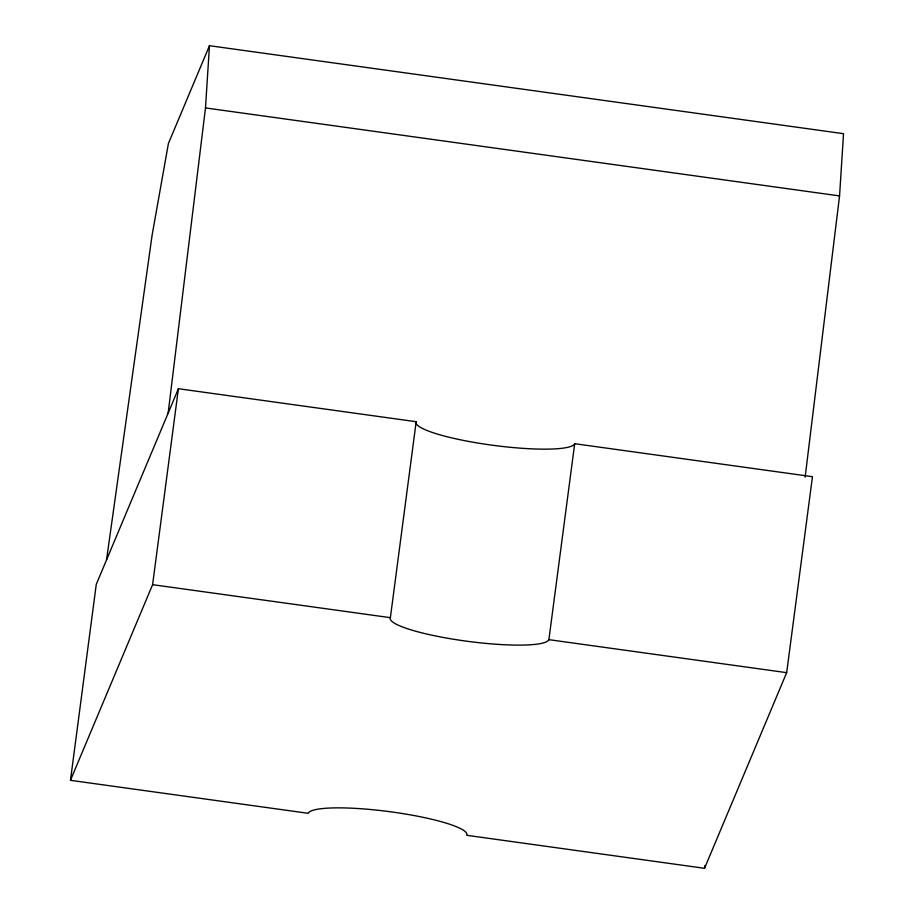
<?xml version="1.0" encoding="UTF-8"?>
<svg xmlns="http://www.w3.org/2000/svg" width="914" height="914" viewBox="0 0 914 914"><rect width="100%" height="100%" fill="white"/><g stroke="black" fill="none" stroke-linecap="round" stroke-linejoin="round"><path stroke-width="1.37" d="M168.142 413.174L205.49 107.932L209.466 45.7L843.531 133.684L839.555 195.916L805.143 477.131M70.469 780.316L96.267 584.354L178.401 388.713L416.178 421.708A80.089 12.807 7.5 0 0 490.304 444.935A80.089 12.807 7.5 0 0 574.689 443.701L812.466 476.697L786.668 672.658L704.534 868.3L466.757 835.305A80.089 12.807 7.5 0 0 392.632 812.078A80.089 12.807 7.5 0 0 308.247 813.311L70.469 780.316L152.604 584.674L178.401 388.713M786.668 672.658L548.891 639.663A80.089 12.807 7.5 0 1 464.506 640.897A80.089 12.807 7.5 0 1 390.381 617.67L416.178 421.708M548.891 639.663L574.689 443.701M704.534 868.3L704.9 865.478M106.538 559.905L152.135 235.012L168.405 143.521L209.466 45.7M205.49 107.932L839.555 195.916M152.604 584.674L390.381 617.67"/></g></svg>
